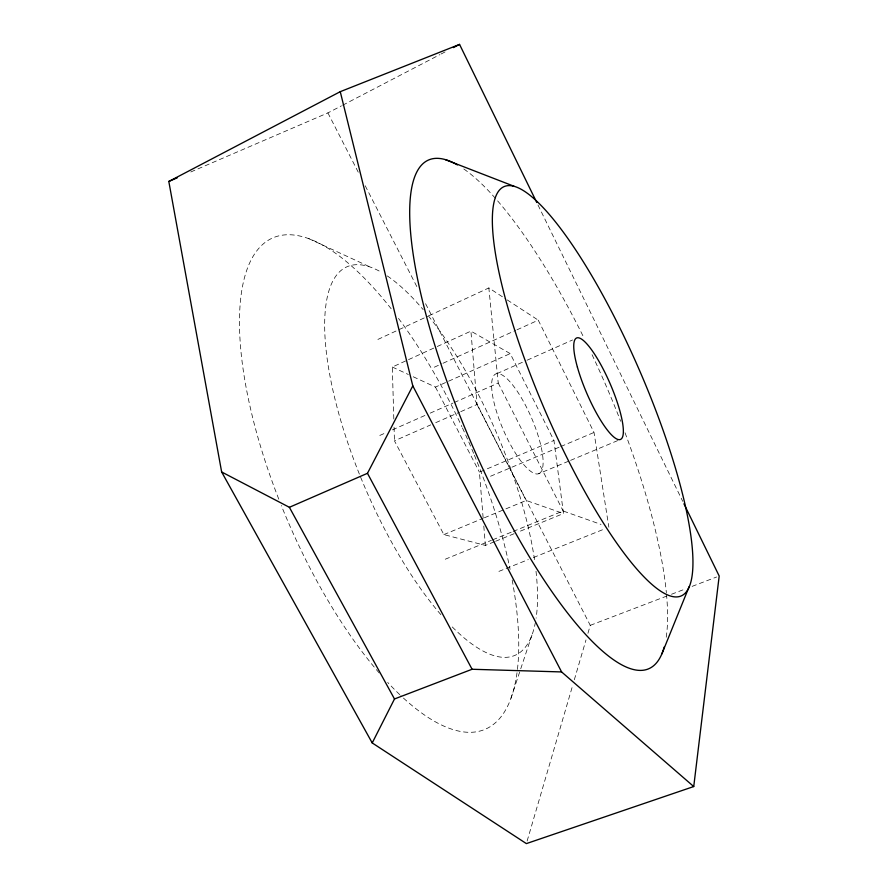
<?xml version="1.0" encoding="UTF-8"?>
<svg xmlns="http://www.w3.org/2000/svg" width="888" height="888" viewBox="0 0 888 888"><rect width="100%" height="100%" fill="white"/><g stroke="black" fill="none" stroke-linecap="round" stroke-linejoin="round"><path stroke-width="0.67" stroke-dasharray="4.44 3.33" d="M527.128 841.036L572.771 685.092M574.325 679.775L585.991 639.948M587.934 633.299L590.265 625.341L425.252 303.052M510.922 698.29L532.034 634.853M190.798 171.972L327.894 112.898L341.436 105.861M342.657 105.217L439.86 54.645M441.092 54.002L447.252 50.805M377.9 339.427L427.772 316.283M429.015 315.706L488.855 287.934L502.641 296.925M393.817 418.97L392.307 367.033L407.281 360.195M408.524 359.629L435.975 347.086M437.229 346.52L470.918 331.135L510.223 353.602L553.946 440.47L563.469 513.53L517.382 532.356M434.321 367.188L441.836 363.791M443.09 363.225L515.717 330.369M516.971 329.803L538.261 320.168L594.028 432.456L608.857 527.217M413.264 376.778L435.453 387.09L510.223 353.602M496.991 373.593L525.962 360.706M527.217 360.151L572.56 339.982M379.809 435.442L386.102 432.656M392.407 429.87L425.152 415.373M430.192 413.142L452.869 403.108M454.134 402.553L498.224 383.028L488.855 287.934M494.339 541.78L485.381 545.432L443.867 534.587L394.45 440.837L430.736 424.875M435.742 422.666L459.518 412.21M460.772 411.655L477.045 404.495L470.918 331.135M483.128 517.782L479.42 472.15L553.946 440.47M490.542 476.246L559.529 447.053M560.805 446.52L594.028 432.456M538.716 473.715A54.312 15.318 66.6 0 0 519.091 394.106A54.312 15.318 66.6 0 0 494.261 403.518A54.312 15.318 66.6 0 0 538.716 473.715L569.319 460.883M570.584 460.35L617.759 440.57M443.867 534.587L483.116 518.303M484.382 517.782L526.173 500.455L563.469 513.53M445.276 559.207L491.386 540.337M492.674 539.815L511.888 531.945M513.164 531.424L563.125 510.989L601.021 524.431M495.626 541.258L516.106 532.889M498.923 571.384L528.327 559.573M533.433 557.52L605.028 528.749M590.265 625.341L666.333 596.236M671.495 594.261L685.669 588.833M692.118 586.369L716.616 577M308.513 238.517L370.374 267.122M392.307 367.033L408.325 374.481M507.237 299.933L538.261 320.168M435.453 387.09L479.42 472.15M327.894 112.898L358.241 172.172M365.201 185.747L418.304 289.477M477.045 404.495L526.173 500.455M498.224 383.028L563.125 510.989M537.995 205.006L682.717 501.309M483.805 526.073L485.381 545.432M394.05 427.172L394.45 440.837M512.165 579.986A267.665 98.768 66.6 0 1 400.854 695.67M399.789 694.671A267.665 98.768 66.6 0 1 387.701 682.428M379.231 672.993A267.665 98.768 66.6 0 1 281.318 505.538M278.799 499.178A267.665 98.768 66.6 0 1 253.269 256.044A267.665 98.768 66.6 0 1 392.13 310.001M398.501 318.392A267.665 98.768 66.6 0 1 461.882 426.695M462.448 427.916A267.665 98.768 66.6 0 1 473.859 453.957M474.381 455.2A267.665 98.768 66.6 0 1 510.101 569.397M535.453 622.066A211.666 71.24 66.6 0 1 451.937 626.606M440.903 614.663A211.666 71.24 66.6 0 1 329.037 370.762A211.666 71.24 66.6 0 1 381.84 272.516M387.257 275.924A211.666 71.24 66.6 0 1 423.188 309.623M428.26 315.762A211.666 71.24 66.6 0 1 534.854 562.06M536.008 571.273A211.666 71.24 66.6 0 1 536.108 618.17M463.814 168.975A277.178 73.238 66.6 0 1 584.271 338.517M592.063 354.701A277.178 73.238 66.6 0 1 620.645 421.278M625.03 432.767A277.178 73.238 66.6 0 1 666.355 592.685M666.477 594.05A277.178 73.238 66.6 0 1 665.678 640.503"/><path stroke-width="1.33" d="M536.774 202.508L459.551 44.4L340.259 91.675L168.809 181.452L221.645 471.972L372.227 742.945L526.373 843.6L693.739 786.546L719.191 576.012L683.927 503.796M661.893 653.857L689.132 586.679M372.227 742.945L394.494 698.967L472.083 669.263L561.605 671.939L693.739 786.546M221.645 471.972L289.377 507.303L367.477 473.304L412.809 385.88L340.259 91.675M453.402 47.597L459.551 44.4M168.809 181.452L177.356 177.767M445.443 159.685L514.03 186.258M289.377 507.303L394.494 698.967M367.477 473.304L472.083 669.263M412.809 385.88L561.605 671.939M664.213 646.997A277.178 73.238 66.6 0 1 470.429 441.092A277.178 73.238 66.6 0 1 457.42 164.924M505.405 298.701A222.977 51.304 66.6 0 0 678.943 596.647A222.977 51.304 66.6 0 0 593.395 278.488A222.977 51.304 66.6 0 0 505.405 298.701M577.389 367.099A55.267 12.61 66.6 0 0 620.301 439.505A55.267 12.61 66.6 0 0 597.902 359.518A55.267 12.61 66.6 0 0 577.389 367.099"/></g></svg>
